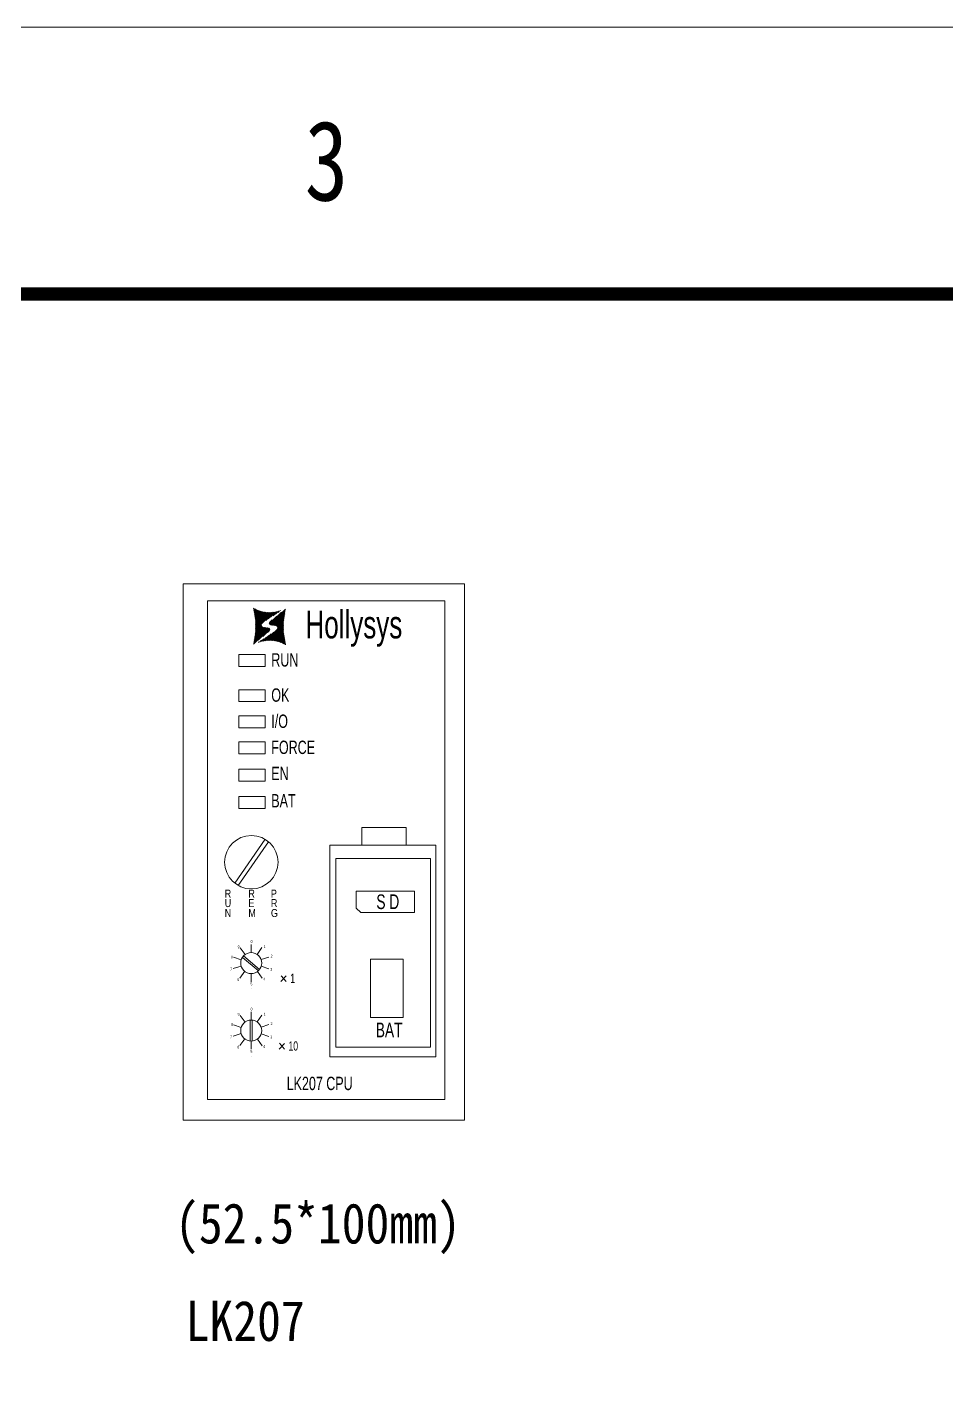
# Model space of a CAD drawing. Header units: millimetres. Extents: x 33157 to 59611, y -29750 to 1750.
# Drawn here: x 53785.2 to 53956.7, y 1494.9 to 1748.6 of the extents above; entities that cross this region are included whole.
import ezdxf

# ---------------------------------------------------------------- set-up
doc = ezdxf.new("R2010")
doc.units = ezdxf.units.MM
doc.layers.get('0').update_dxf_attribs({"lineweight": 18})
doc.layers.add('细实线', color=7, linetype='Continuous', lineweight=20)
doc.styles.add('HZ', font='arial.ttf')
doc.styles.get("Standard").update_dxf_attribs({"font": ''})
doc.styles.add('STYLE1', font='')
doc.styles.get('Standard').set_extended_font_data('宋体')
doc.styles.get('STYLE1').set_extended_font_data('宋体')

# ---------------------------------------------------------------- blocks, each defined once
blk = doc.blocks.new('和利时横图框')
blk.add_lwpolyline([(50096.91, 269.31), (53051.59, 269.31), (53051.59, 2358.48), (50096.91, 2358.48)], close=True)
blk.add_lwpolyline([(50221.27, 319.05, 2.49, 2.49, 0), (53001.84, 319.05, 2.49, 2.49, 0), (53001.84, 2308.73, 2.49, 2.49, 0), (50221.27, 2308.73, 2.49, 2.49, 0)], format="xyseb", close=True)
at = {"width": 0.8}
blk.add_text('3', height=14.92, dxfattribs=at).set_placement((50828.12, 2326.14))
at = {"style": 'HZ'}
for tag, p, height in [('北京和利时自动化驱动技术有限公司', (51649.92, 520.69), 24.79), ('图纸阶段', (52857.22, 518.92), 24.79), ('图纸名称', (52301.11, 424.67), 42.5), ('会签人', (51825.94, 376.93), 24)]:
    blk.add_attdef(tag, p, '', height=height, dxfattribs=at)
at = {"color": 3, "style": 'HZ'}
for tag, p, height in [('工程名称', (52244.96, 517.73), 28.33), ('设计人', (51828.2, 464.14), 24), ('设计时间', (52033.27, 464.54), 24), ('审核人', (51826.82, 419.74), 24), ('设计时间', (52033.27, 421.17), 24), ('图纸编号', (52420.84, 373.66), 24.79), ('批准人', (51828.28, 330.45), 24), ('设计时间', (52033.27, 331.46), 24)]:
    blk.add_attdef(tag, p, '', height=height, dxfattribs=at)
at = {"color": 0, "style": 'HZ'}
blk.add_attdef('页码', (52501.6, 331.93), '', height=20, dxfattribs=at)
blk = doc.blocks.new('*X15')
at = {"color": 0}
for p, q in [((54002.58, 1485.72), (54003.99, 1487.13)), ((54002.6, 1485.59), (54004.86, 1487.85)), ((54002.67, 1485.51), (54005.6, 1488.43)), ((54002.78, 1485.47), (54005.57, 1488.25)), ((54002.92, 1485.45), (54005.54, 1488.07)), ((54003.05, 1485.43), (54005.51, 1487.89)), ((54003.19, 1485.42), (54005.48, 1487.71)), ((54003.32, 1485.4), (54005.46, 1487.53)), ((54003.46, 1485.38), (54005.43, 1487.35)), ((54003.59, 1485.36), (54005.4, 1487.17)), ((54003.72, 1485.34), (54005.37, 1486.99)), ((54001.98, 1482.54), (54005.25, 1485.81)), ((54002.15, 1482.56), (54005.25, 1485.66)), ((54002.32, 1482.58), (54005.25, 1485.51)), ((54002.49, 1482.59), (54005.26, 1485.36)), ((54002.62, 1485.91), (54003.12, 1486.41)), ((54002.65, 1482.6), (54005.26, 1485.21)), ((54002.79, 1482.59), (54005.26, 1485.06)), ((54002.93, 1482.58), (54005.26, 1484.91)), ((54003.07, 1482.57), (54005.26, 1484.76)), ((54003.21, 1482.55), (54005.26, 1484.61)), ((54003.34, 1482.54), (54005.26, 1484.46)), ((54003.83, 1485.3), (54005.34, 1486.81)), ((54003.93, 1485.24), (54005.31, 1486.63)), ((54004.01, 1485.17), (54005.29, 1486.45)), ((54004.07, 1485.09), (54005.26, 1486.27)), ((54004.11, 1484.98), (54005.25, 1486.12)), ((54004.12, 1484.83), (54005.25, 1485.96)), ((54000.6, 1482.22), (54000.67, 1482.29)), ((54000.81, 1482.29), (54001.13, 1482.6)), ((54001.03, 1482.35), (54001.59, 1482.9)), ((54001.24, 1482.41), (54002.04, 1483.21)), ((54001.46, 1482.47), (54002.5, 1483.52)), ((54001.65, 1482.51), (54002.96, 1483.82)), ((54001.82, 1482.53), (54003.42, 1484.13)), ((54003.48, 1482.53), (54005.26, 1484.31)), ((54003.62, 1482.52), (54005.26, 1484.15)), ((54003.75, 1482.49), (54005.26, 1484)), ((54003.87, 1482.46), (54005.28, 1483.87)), ((54003.98, 1482.42), (54005.3, 1483.74)), ((54004.1, 1482.39), (54005.32, 1483.61)), ((54004.22, 1482.35), (54005.35, 1483.48)), ((54004.34, 1482.32), (54005.37, 1483.35)), ((54004.46, 1482.29), (54005.39, 1483.22)), ((54004.58, 1482.25), (54005.41, 1483.09)), ((54004.69, 1482.22), (54005.43, 1482.96)), ((54004.79, 1482.17), (54005.46, 1482.83)), ((54004.9, 1482.12), (54005.48, 1482.7)), ((54005, 1482.07), (54005.5, 1482.57)), ((54005.1, 1482.02), (54005.52, 1482.44)), ((54005.2, 1481.97), (54005.54, 1482.31)), ((54005.3, 1481.92), (54005.57, 1482.18)), ((54005.4, 1481.87), (54005.59, 1482.05)), ((54005.5, 1481.82), (54005.61, 1481.92)), ((54005.6, 1481.77), (54005.63, 1481.79))]:
    blk.add_line(p, q, dxfattribs=at)
blk = doc.blocks.new('*X16')
at = {"color": 0}
for p, q in [((53999.64, 1488.55), (53999.68, 1488.59)), ((53999.67, 1488.42), (53999.78, 1488.54)), ((53999.69, 1488.29), (53999.89, 1488.49)), ((53999.71, 1488.16), (53999.99, 1488.44)), ((53999.73, 1488.03), (54000.09, 1488.39)), ((53999.75, 1487.9), (54000.19, 1488.33)), ((53999.78, 1487.77), (54000.29, 1488.28)), ((53999.8, 1487.64), (54000.39, 1488.23)), ((53999.82, 1487.51), (54000.49, 1488.18)), ((53999.84, 1487.38), (54000.6, 1488.13)), ((53999.86, 1487.25), (54000.71, 1488.1)), ((53999.89, 1487.12), (54000.83, 1488.07)), ((53999.91, 1486.99), (54000.95, 1488.03)), ((53999.93, 1486.86), (54001.07, 1488)), ((53999.95, 1486.73), (54001.19, 1487.97)), ((53999.97, 1486.6), (54001.31, 1487.93)), ((54000, 1486.47), (54001.42, 1487.9)), ((54000.01, 1486.34), (54001.54, 1487.87)), ((54000.01, 1486.18), (54001.67, 1487.84)), ((54000.01, 1486.03), (54001.81, 1487.83)), ((54000.01, 1485.88), (54001.95, 1487.82)), ((54000.01, 1485.73), (54002.09, 1487.81)), ((54000.01, 1485.58), (54002.23, 1487.79)), ((54000.02, 1484.53), (54003.31, 1487.82)), ((54000.02, 1484.68), (54003.15, 1487.8)), ((54000.02, 1484.83), (54002.98, 1487.79)), ((54000.02, 1485.43), (54002.37, 1487.78)), ((54000.02, 1485.28), (54002.51, 1487.77)), ((54000.02, 1484.98), (54002.81, 1487.77)), ((54000.02, 1485.13), (54002.64, 1487.76)), ((54001.92, 1486.27), (54003.48, 1487.83)), ((54002.38, 1486.58), (54003.65, 1487.85)), ((54002.84, 1486.89), (54003.85, 1487.9)), ((54003.3, 1487.19), (54004.06, 1487.96)), ((54003.75, 1487.5), (54004.28, 1488.02)), ((54004.21, 1487.81), (54004.49, 1488.08)), ((54004.67, 1488.11), (54004.7, 1488.15)), ((53999.67, 1481.9), (54002.61, 1484.84)), ((53999.7, 1482.08), (54002.51, 1484.89)), ((53999.73, 1482.26), (54002.38, 1484.91)), ((53999.76, 1482.44), (54002.24, 1484.93)), ((53999.78, 1482.62), (54002.11, 1484.94)), ((53999.81, 1482.8), (54001.97, 1484.96)), ((53999.84, 1482.98), (54001.84, 1484.98)), ((53999.87, 1483.16), (54001.7, 1484.99)), ((53999.9, 1483.34), (54001.58, 1485.02)), ((53999.93, 1483.52), (54001.46, 1485.06)), ((53999.96, 1483.7), (54001.36, 1485.11)), ((53999.98, 1483.88), (54001.28, 1485.18)), ((54000.01, 1484.06), (54001.21, 1485.26)), ((54000.02, 1484.37), (54001.15, 1485.51)), ((54000.02, 1484.22), (54001.16, 1485.37)), ((54000.54, 1482.61), (54002.68, 1484.75)), ((54001.41, 1483.33), (54002.69, 1484.62)), ((54002.28, 1484.05), (54002.63, 1484.41))]:
    blk.add_line(p, q, dxfattribs=at)
blk = doc.blocks.new('LK207')
for p, q in [((53986.51, 1493.13), (54039.01, 1493.13)), ((54019.86, 1447.7), (54028.09, 1447.7)), ((54019.86, 1444.38), (54019.86, 1447.7)), ((54028.09, 1447.7), (54028.09, 1444.38)), ((54001.79, 1445.5), (53996.13, 1437.33)), ((54002.45, 1445.03), (53996.81, 1436.88)), ((54018.79, 1435.83), (54029.66, 1435.83)), ((54018.79, 1432.63), (54018.79, 1435.83)), ((54029.66, 1435.83), (54029.66, 1431.86)), ((54018.79, 1432.63), (54019.68, 1431.86)), ((54029.66, 1431.86), (54019.68, 1431.86))]:
    blk.add_line(p, q)
for points in [[(53986.51, 1493.13), (54039.01, 1493.13), (54039.01, 1393.13), (53986.51, 1393.13)], [(53996.92, 1479.95), (54001.79, 1479.95), (54001.79, 1477.74), (53996.92, 1477.74)], [(53996.92, 1473.38), (54001.79, 1473.38), (54001.79, 1471.17), (53996.92, 1471.17)], [(53996.92, 1468.51), (54001.79, 1468.51), (54001.79, 1466.3), (53996.92, 1466.3)], [(53996.92, 1463.65), (54001.79, 1463.65), (54001.79, 1461.43), (53996.92, 1461.43)], [(53996.92, 1458.56), (54001.79, 1458.56), (54001.79, 1456.34), (53996.92, 1456.34)], [(53996.92, 1453.47), (54001.79, 1453.47), (54001.79, 1451.25), (53996.92, 1451.25)], [(54013.9, 1444.38), (54033.64, 1444.38), (54033.64, 1404.94), (54013.9, 1404.94)], [(54015.02, 1441.88), (54032.62, 1441.88), (54032.62, 1406.72), (54015.02, 1406.72)], [(54021.44, 1423.11), (54027.54, 1423.11), (54027.54, 1412.26), (54021.44, 1412.26)]]:
    blk.add_lwpolyline(points, close=True)
blk.add_circle((53999.24, 1441.22), 4.98)
at = {"layer": '细实线'}
for p, q in [((53997.15, 1425.24), (53998.06, 1423.99)), ((53997.76, 1423.73), (54000.75, 1421.22)), ((53999.21, 1425.9), (53999.21, 1424.37)), ((54000.3, 1424.03), (54001.2, 1425.28)), ((54001.05, 1423.06), (54002.52, 1423.53)), ((53995.87, 1421.37), (53997.33, 1421.85)), ((53995.88, 1423.49), (53997.35, 1423.02)), ((53997.58, 1423.47), (54000.53, 1421)), ((54001.07, 1421.81), (54002.53, 1421.33)), ((53997.09, 1419.62), (53998, 1420.87)), ((53998.95, 1420.48), (53998.95, 1420.48)), ((53999.21, 1420.45), (53999.21, 1418.91)), ((54000.36, 1420.82), (54001.26, 1419.58)), ((54005.71, 1420.01), (54004.75, 1418.97)), ((54004.79, 1420.05), (54005.71, 1418.97)), ((53999.21, 1417.6), (53999.21, 1417.6)), ((53995.88, 1410.9), (53997.35, 1410.42)), ((53997.15, 1412.64), (53998.06, 1411.4)), ((53998.99, 1411.73), (53998.99, 1407.89)), ((53999.21, 1413.31), (53999.21, 1411.77)), ((53999.41, 1411.7), (53999.41, 1407.86)), ((54000.3, 1411.44), (54001.2, 1412.68)), ((54001.05, 1410.46), (54002.52, 1410.94)), ((53995.87, 1408.78), (53997.33, 1409.25)), ((54001.07, 1409.21), (54002.53, 1408.74)), ((53997.09, 1407.03), (53998, 1408.27)), ((53998.94, 1407.89), (53998.94, 1407.91)), ((53998.94, 1407.91), (53998.94, 1407.91)), ((53998.95, 1407.89), (53998.95, 1407.89)), ((53999.21, 1407.86), (53999.21, 1406.32)), ((54000.36, 1408.23), (54001.26, 1406.99)), ((54005.39, 1407.4), (54004.42, 1406.36)), ((54004.47, 1407.45), (54005.39, 1406.36)), ((53999.21, 1405), (53999.21, 1405))]:
    blk.add_line(p, q, dxfattribs=at)
blk.add_lwpolyline([(53991.04, 1489.99), (53991.04, 1396.95), (54035.29, 1396.95), (54035.29, 1489.99)], close=True, dxfattribs=at)
for centre in [(53999.21, 1422.41), (53999.21, 1409.81)]:
    blk.add_circle(centre, 1.96, dxfattribs=at)
at = {"color": 0}
for name in ['*X16', '*X15']:
    blk.add_blockref(name, (0, 0), dxfattribs=at)
at = {"color": 7, "linetype": 'Continuous', "style": 'HZ'}
for s, height, width, p in [('Hollysys', 5.184, 0.67, (54009.33, 1482.96)), ('RUN', 2.488, 0.67, (54002.96, 1477.71)), ('OK', 2.488, 0.67, (54002.96, 1471.14)), ('I/O', 2.488, 0.67, (54002.96, 1466.27)), ('FORCE', 2.488, 0.67, (54002.96, 1461.4)), ('EN', 2.488, 0.67, (54002.96, 1456.53)), ('BAT', 2.488, 0.67, (54002.96, 1451.44)), ('U', 1.49, 0.8, (53994.28, 1432.85)), ('R', 1.49, 0.8, (53994.28, 1434.61)), ('R', 1.49, 0.8, (53998.69, 1434.61)), ('E', 1.49, 0.8, (53998.69, 1432.85)), ('P', 1.49, 0.8, (54002.89, 1434.61)), ('R', 1.49, 0.8, (54002.89, 1432.85)), ('N', 1.49, 0.8, (53994.28, 1430.99)), ('M', 1.49, 0.8, (53998.69, 1430.99)), ('G', 1.49, 0.8, (54002.89, 1430.99)), ('0', 0.537, 0.67, (53999.1, 1426.15)), ('8', 0.537, 0.67, (53995.48, 1423.27)), ('9', 0.537, 0.67, (53996.68, 1425.16)), ('1', 0.537, 0.67, (54001.55, 1425.19)), ('2', 0.537, 0.67, (54002.83, 1423.42)), ('7', 0.537, 0.67, (53995.29, 1420.99)), ('3', 0.537, 0.67, (54002.77, 1420.92)), ('6', 0.537, 0.67, (53996.64, 1419.06)), ('5', 0.537, 0.67, (53999.08, 1418.26)), ('4', 0.537, 0.67, (54001.45, 1419.16)), ('1', 1.72, 0.67, (54006.49, 1418.7)), ('0', 0.537, 0.67, (53999.1, 1413.55)), ('8', 0.537, 0.67, (53995.48, 1410.68)), ('9', 0.537, 0.67, (53996.68, 1412.57)), ('1', 0.537, 0.67, (54001.55, 1412.59)), ('2', 0.537, 0.67, (54002.83, 1410.83)), ('BAT', 2.737, 0.67, (54022.44, 1408.56)), ('7', 0.537, 0.67, (53995.29, 1408.39)), ('3', 0.537, 0.67, (54002.77, 1408.33)), ('6', 0.537, 0.67, (53996.64, 1406.47)), ('5', 0.537, 0.67, (53999.08, 1405.66)), ('4', 0.537, 0.67, (54001.45, 1406.56)), ('10', 1.72, 0.67, (54006.16, 1406.09))]:
    blk.add_text(s, height=height, dxfattribs=dict(at, width=width)).set_placement(p)
at = {"color": 7, "linetype": 'Continuous', "attachment_point": 7, "style": 'HZ'}
for s, insert, char_height, width in [('{\\W0.67;S D}', (54022.55, 1432.44), 2.7372, 6.03), ('{\\W0.67;LK207 CPU}', (54005.83, 1398.68), 2.4883, 17.9113)]:
    blk.add_mtext(s, dxfattribs=dict(at, insert=insert, char_height=char_height, width=width))

msp = doc.modelspace()

# ---------------------------------------------------------------- block references
at = {"layer": '细实线'}
for name, p in [('和利时横图框', (3008.87, -609.84)), ('LK207', (-172.2, 151.69))]:
    msp.add_blockref(name, p, dxfattribs=at)

# ---------------------------------------------------------------- texts
at = {"color": 0, "style": 'STYLE1', "width": 0.87}
for s, p in [('(52.5*100mm)', (53812.82, 1521.8)), ('LK207', (53814.79, 1503.62))]:
    msp.add_text(s, height=7.5, dxfattribs=at).set_placement(p)

doc.saveas('drawing.dxf')
